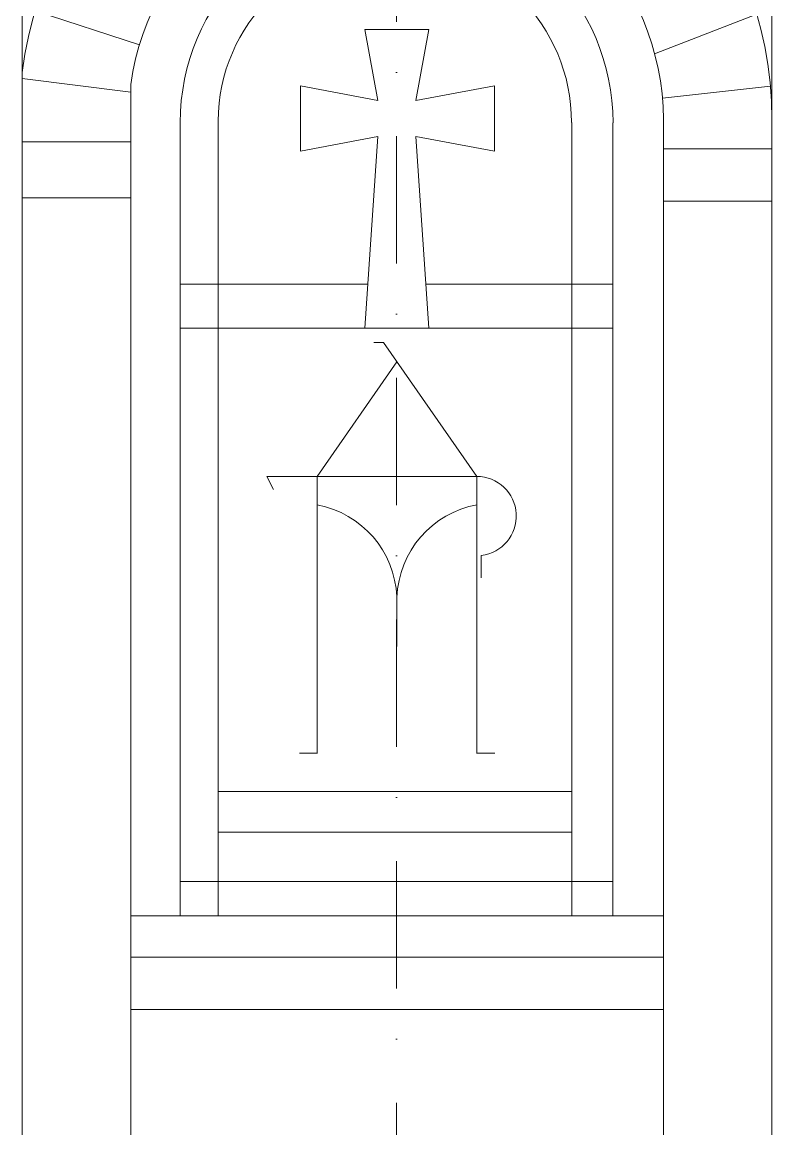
# Model space of a CAD drawing. Header units: millimetres. Extents: x -490789 to -449459, y 209001 to 327650.
# Drawn here: x -475723 to -474683, y 280363 to 281899 of the extents above; entities that cross this region are included whole.
import ezdxf

# ---------------------------------------------------------------- set-up
doc = ezdxf.new("R2010")
doc.units = ezdxf.units.MM
doc.header["$MEASUREMENT"] = 0
doc.linetypes.add('Штрихпунктирная', pattern=[335.138881, 176.388884, -88.194442, 0, -70.555556])
for name, color, linetype, lineweight in [('0_Ном._пера__7_Ном._пера__7_Ном._пера__7', 7, 'Continuous', 18), ('0_Ном_пера__1_Ном._пера__1_Ном_пера__1_Ном_пера__1_Ном_пера__1_Ном_пера__1_Ном_пера__1_Ном_пера__1_Ном_пера__1_Ном_пера__1_Ном_пера__1_Ном_пера__1_Ном_пера__1_Ном_пера__1_Ном_пера__1_Ном_пера__1_Ном_пера__1_Ном_пера__1_Ном_пера__1_Ном_пера__1_Ном_пера___D_Ном._пера__1', 1, 'Continuous', 18), ('0_Ном_пера__1_Ном_пера__1_Ном_пера__1_Ном_пера__1_Ном_пера__1_Ном_пера__1_Ном_пера__1_Ном_пера__1_Ном_пера__1_Ном_пера__12_Ном_пера__12_Ном_пера__12_Ном_пера__12_Ном_пера__12_Ном_пера__12_Ном_пера__12_Ном_пера__12_Ном_пера__1_Ном_пера__1_Ном_пера__1_Ном_9_Ном._пера__12', 12, 'Continuous', 18), ('0_Ном_пера__1_Ном_пера__1_Ном_пера__1_Ном_пера__1_Ном_пера__1_Ном_пера__1_Ном_пера__1_Ном_пера__1_Ном_пера__1_Ном_пера__1_Ном._пера__1_Ном_пера__1_Ном_пера__1_Ном_пера__1_Ном_пера__1_Ном_пера__1_Ном_пера__1_Ном_пера__1_Ном_пера__1_Ном_пера__1_Ном_пера___D_Ном._пера__1', 1, 'Continuous', 18), ('0_Ном_пера__1_Ном_пера__1_Ном_пера__1_Ном_пера__1_Ном_пера__1_Ном_пера__1_Ном_пера__1_Ном_пера__1_Ном_пера__1_Ном_пера__1_Ном_пера__1_Ном_пера__1_Ном._пера__1_Ном_пера__1_Ном._пера__1_Ном_пера__1_Ном._пера__1_Ном_пера__1_Ном_пера__1_Ном_пера__1_Ном_пера_7_Ном._пера__1', 1, 'Continuous', 18), ('0_Ном_пера__1_Ном_пера__1_Ном_пера__1_Ном_пера__1_Ном_пера__1_Ном_пера__1_Ном_пера__1_Ном_пера__1_Ном_пера__1_Ном_пера__1_Ном_пера__1_Ном_пера__1_Ном_пера__1_Ном_пера__1_Ном_пера__1_Ном_пера__1_Ном._пера__1_Ном_пера__1_Ном._пера__1_Ном_пера__1_Ном._пера_9_Ном._пера__1', 1, 'Continuous', 18), ('0_Ном_пера__1_Ном_пера__1_Ном_пера__1_Ном_пера__1_Ном_пера__1_Ном_пера__1_Ном_пера__1_Ном_пера__1_Ном_пера__1_Ном_пера__1_Ном_пера__1_Ном_пера__1_Ном_пера__1_Ном_пера__1_Ном_пера__1_Ном_пера__1_Ном_пера__1_Ном._пера__1_Ном_пера__1_Ном._пера__1_Ном_пера__2_Ном._пера__1', 1, 'Continuous', 18), ('0_Ном_пера__1_Ном_пера__1_Ном_пера__1_Ном_пера__1_Ном_пера__1_Ном_пера__1_Ном_пера__1_Ном_пера__1_Ном_пера__1_Ном_пера__1_Ном_пера__1_Ном_пера__1_Ном_пера__1_Ном_пера__1_Ном_пера__1_Ном_пера__1_Ном_пера__1_Ном_пера__1_Ном_пера__1_Ном_пера__1_Ном_пера__1_C_Ном._пера__7', 7, 'Continuous', 18), ('0_Ном_пера__1_Ном_пера__1_Ном_пера__1_Ном_пера__1_Ном_пера__1_Ном_пера__1_Ном_пера__1_Ном_пера__1_Ном_пера__1_Ном_пера__1_Ном_пера__1_Ном_пера__1_Ном_пера__1_Ном_пера__1_Ном_пера__7_Ном_пера__7_Ном_пера__7_Ном_пера__7_Ном_пера__7_Ном_пера__7_Ном_пера__7_5_Ном._пера__1', 1, 'Continuous', 18), ('0_Ном_пера__7_Ном_пера__7_Ном_пера__7_Ном_пера__7_Ном_пера__7_Ном_пера__7_Ном_пера__7_Ном_пера__7_Ном_пера__7_Ном_пера__7_Ном_пера__7_Ном_пера__7_Ном_пера__7_Ном_пера__7_Ном_пера__7_Ном_пера__7_Ном_пера__7_Ном_пера__7_Ном_пера__7_Ном_пера__7_Ном_пера__7_8_Ном._пера__1', 1, 'Continuous', 18), ('hatch_Ном_пера__254_Ном_пера__254_Ном_пера__254_Ном._пера__254_Ном_пера__254_Ном._пера__9_Ном_пера__9_Ном_пера__9_Ном_пера__12_Ном_пера__12_Ном_пера__12_Ном_пера__12_Ном_пера__12_Ном_пера__12_Ном_пера__1_Ном_пера__1_Ном_пера__1_Ном_пера__1_Ном_пера__1_Н_B_Ном._пера__1', 1, 'Continuous', 18), ('Опалубка_Ном_пера__7_Ном_пера__7_Ном_пера__7_Ном_пера__7_Ном_пера__7_Ном_пера__7_Ном_пера__7_Ном_пера__7_Ном_пера__7_Ном_пера__7_Ном_пера__1_Ном_пера__1_Ном_пера__1_Ном_пера__1_Ном_пера__1_Ном_пера__1_Ном_пера__1_Ном_пера__1_Ном_пера__1_Ном_пера__1_Ном__4_Ном._пера__1', 1, 'Continuous', 18), ('Опалубка_Ном_пера__7_Ном_пера__7_Ном_пера__7_Ном_пера__7_Ном_пера__7_Ном_пера__7_Ном_пера__7_Ном_пера__7_Ном_пера__7_Ном_пера__7_Ном_пера__1_Ном_пера__1_Ном_пера__1_Ном_пера__1_Ном_пера__1_Ном_пера__1_Ном_пера__1_Ном_пера__1_Ном_пера__1_Ном_пера__1_Ном__4_Ном._пера__7', 7, 'Continuous', 18), ('Опалубка_Ном_пера__7_Ном_пера__7_Ном_пера__7_Ном_пера__7_Ном_пера__7_Ном_пера__7_Ном_пера__7_Ном_пера__7_Ном_пера__7_Ном_пера__7_Ном_пера__1_Ном_пера__1_Ном_пера__1_Ном_пера__1_Ном_пера__1_Ном_пера__1_Ном_пера__1_Ном_пера__1_Ном_пера__1_Ном_пера__1_Ном__6_Ном._пера__1', 1, 'Continuous', 18), ('Опалубка_Ном_пера__7_Ном_пера__7_Ном_пера__7_Ном_пера__7_Ном_пера__7_Ном_пера__7_Ном_пера__7_Ном_пера__7_Ном_пера__7_Ном_пера__7_Ном_пера__1_Ном_пера__1_Ном_пера__1_Ном_пера__1_Ном_пера__1_Ном_пера__1_Ном_пера__1_Ном_пера__1_Ном_пера__1_Ном_пера__1_Ном__6_Ном._пера__7', 7, 'Continuous', 18)]:
    doc.layers.add(name, color=color, linetype=linetype, lineweight=lineweight)

msp = doc.modelspace()

# ---------------------------------------------------------------- linework, layer by layer
at = {"layer": '0_Ном._пера__7_Ном._пера__7_Ном._пера__7', "linetype": 'Continuous'}
for p, q in [((-475722.5, 283030.2), (-475722.5, 279651.2)), ((-474683.5, 283020.6), (-474683.5, 279651.2)), ((-475572, 280601.7), (-474833.7, 280601.7)), ((-475572, 280528.8), (-474833.7, 280528.8))]:
    msp.add_line(p, q, dxfattribs=at)
at = {"layer": '0_Ном_пера__1_Ном._пера__1_Ном_пера__1_Ном_пера__1_Ном_пера__1_Ном_пера__1_Ном_пера__1_Ном_пера__1_Ном_пера__1_Ном_пера__1_Ном_пера__1_Ном_пера__1_Ном_пера__1_Ном_пера__1_Ном_пера__1_Ном_пера__1_Ном_пера__1_Ном_пера__1_Ном_пера__1_Ном_пера__1_Ном_пера___D_Ном._пера__1', "linetype": 'Continuous'}
for p, q in [((-475572.2, 281502), (-475572.2, 281812.2)), ((-474833.8, 281502), (-474833.8, 281763.6)), ((-474683.4, 281502.2), (-474683.5, 281764))]:
    msp.add_line(p, q, dxfattribs=at)
at = {"layer": '0_Ном_пера__1_Ном_пера__1_Ном_пера__1_Ном_пера__1_Ном_пера__1_Ном_пера__1_Ном_пера__1_Ном_пера__1_Ном_пера__1_Ном_пера__12_Ном_пера__12_Ном_пера__12_Ном_пера__12_Ном_пера__12_Ном_пера__12_Ном_пера__12_Ном_пера__12_Ном_пера__1_Ном_пера__1_Ном_пера__1_Ном_9_Ном._пера__12', "linetype": 'Штрихпунктирная'}
msp.add_line((-475203.7, 278211.6), (-475203.7, 296757.3), dxfattribs=at)
at = {"layer": '0_Ном_пера__1_Ном_пера__1_Ном_пера__1_Ном_пера__1_Ном_пера__1_Ном_пера__1_Ном_пера__1_Ном_пера__1_Ном_пера__1_Ном_пера__1_Ном._пера__1_Ном_пера__1_Ном_пера__1_Ном_пера__1_Ном_пера__1_Ном_пера__1_Ном_пера__1_Ном_пера__1_Ном_пера__1_Ном_пера__1_Ном_пера___D_Ном._пера__1', "linetype": 'Continuous'}
msp.add_line((-475067.9, 281810.1), (-475067.9, 281719.8), dxfattribs=at)
at = {"layer": '0_Ном_пера__1_Ном_пера__1_Ном_пера__1_Ном_пера__1_Ном_пера__1_Ном_пера__1_Ном_пера__1_Ном_пера__1_Ном_пера__1_Ном_пера__1_Ном_пера__1_Ном_пера__1_Ном._пера__1_Ном_пера__1_Ном._пера__1_Ном_пера__1_Ном._пера__1_Ном_пера__1_Ном_пера__1_Ном_пера__1_Ном_пера_7_Ном._пера__1', "linetype": 'Continuous'}
for p, q in [((-475221.9, 281454.3), (-475235.2, 281454.3)), ((-475221.9, 281454.3), (-475092.6, 281268.4)), ((-475313.5, 281268.4), (-475203.2, 281427.4)), ((-475383.5, 281268.4), (-475090.3, 281268.4)), ((-475383.5, 281268.4), (-475374.4, 281250.3)), ((-475086.2, 281158.7), (-475086.2, 281127.7)), ((-475203.3, 281101.7), (-475203.3, 281032.3)), ((-475313.5, 280884.7), (-475338.1, 280884.7)), ((-475067.6, 280884.7), (-475092.7, 280884.7)), ((-475451.1, 280774.9), (-474960.9, 280774.9))]:
    msp.add_line(p, q, dxfattribs=at)
for centre, radius, start, end in [((-475092.6, 281213.4), 55, 276.6477, 90), ((-475338.7, 281095.8), 135.5, 2.4774, 79.2755), ((-475067.7, 281095.8), 135.5, 100.2548, 178.01)]:
    msp.add_arc(centre, radius, start, end, dxfattribs=at)
at = {"layer": '0_Ном_пера__1_Ном_пера__1_Ном_пера__1_Ном_пера__1_Ном_пера__1_Ном_пера__1_Ном_пера__1_Ном_пера__1_Ном_пера__1_Ном_пера__1_Ном_пера__1_Ном_пера__1_Ном_пера__1_Ном_пера__1_Ном_пера__1_Ном_пера__1_Ном._пера__1_Ном_пера__1_Ном._пера__1_Ном_пера__1_Ном._пера_9_Ном._пера__1', "linetype": 'Continuous'}
msp.add_line((-475722.5, 281502.2), (-475722.5, 281832.9), dxfattribs=at)
at = {"layer": '0_Ном_пера__1_Ном_пера__1_Ном_пера__1_Ном_пера__1_Ном_пера__1_Ном_пера__1_Ном_пера__1_Ном_пера__1_Ном_пера__1_Ном_пера__1_Ном_пера__1_Ном_пера__1_Ном_пера__1_Ном_пера__1_Ном_пера__1_Ном_пера__1_Ном_пера__1_Ном._пера__1_Ном_пера__1_Ном._пера__1_Ном_пера__2_Ном._пера__1', "linetype": 'Continuous'}
for p, q in [((-475560.1, 281867.2), (-475704.6, 281914.4)), ((-474704.2, 281909.5), (-474846, 281854.6)), ((-475572.2, 281801.3), (-475722.6, 281820.3)), ((-474685.5, 281809.8), (-474835.2, 281793.2)), ((-475451.1, 281761.2), (-475451.1, 280659)), ((-474960.9, 281759.2), (-474960.9, 280659.1)), ((-475572.2, 281732.4), (-475722.6, 281732.4)), ((-474683.4, 281722.8), (-474833.7, 281722.8)), ((-475572.2, 281654.7), (-475722.6, 281654.7)), ((-474683.4, 281650.3), (-474833.7, 281650.3)), ((-475243.6, 281535.1), (-475503.3, 281535.1)), ((-474903.2, 281535.1), (-475163, 281535.1)), ((-474903.2, 281473.9), (-475503.2, 281473.9)), ((-475313.5, 281268.4), (-475313.5, 280884.2)), ((-475092.6, 281268.4), (-475092.6, 280884.7)), ((-474960.9, 280831.5), (-475451.1, 280831.5)), ((-474903.7, 280706.5), (-475503.7, 280706.5)), ((-474903.2, 280706.5), (-475503.2, 280706.5))]:
    msp.add_line(p, q, dxfattribs=at)
at = {"layer": '0_Ном_пера__1_Ном_пера__1_Ном_пера__1_Ном_пера__1_Ном_пера__1_Ном_пера__1_Ном_пера__1_Ном_пера__1_Ном_пера__1_Ном_пера__1_Ном_пера__1_Ном_пера__1_Ном_пера__1_Ном_пера__1_Ном_пера__1_Ном_пера__1_Ном_пера__1_Ном_пера__1_Ном_пера__1_Ном_пера__1_Ном_пера__1_C_Ном._пера__7', "linetype": 'Continuous'}
for p, q in [((-475572, 281501.5), (-475572, 279651.2)), ((-474833.7, 281501.5), (-474833.7, 279651.2))]:
    msp.add_line(p, q, dxfattribs=at)
at = {"layer": '0_Ном_пера__1_Ном_пера__1_Ном_пера__1_Ном_пера__1_Ном_пера__1_Ном_пера__1_Ном_пера__1_Ном_пера__1_Ном_пера__1_Ном_пера__1_Ном_пера__1_Ном_пера__1_Ном_пера__1_Ном_пера__1_Ном_пера__7_Ном_пера__7_Ном_пера__7_Ном_пера__7_Ном_пера__7_Ном_пера__7_Ном_пера__7_5_Ном._пера__1', "linetype": 'Continuous'}
msp.add_line((-474833.3, 280658.9), (-475571.6, 280658.9), dxfattribs=at)
at = {"layer": '0_Ном_пера__7_Ном_пера__7_Ном_пера__7_Ном_пера__7_Ном_пера__7_Ном_пера__7_Ном_пера__7_Ном_пера__7_Ном_пера__7_Ном_пера__7_Ном_пера__7_Ном_пера__7_Ном_пера__7_Ном_пера__7_Ном_пера__7_Ном_пера__7_Ном_пера__7_Ном_пера__7_Ном_пера__7_Ном_пера__7_Ном_пера__7_8_Ном._пера__1', "linetype": 'Continuous'}
for p, q in [((-475247.8, 281888.2), (-475229.7, 281790.1)), ((-475158.8, 281888.6), (-475177, 281790.1)), ((-475336.7, 281810.2), (-475229.7, 281790.1)), ((-475177, 281790.1), (-475067.8, 281810.2)), ((-475336.7, 281719.8), (-475229.7, 281740)), ((-475229.7, 281740), (-475247.8, 281474)), ((-475158.8, 281474), (-475177, 281740)), ((-475177, 281740), (-475067.9, 281719.8))]:
    msp.add_line(p, q, dxfattribs=at)
at = {"layer": 'hatch_Ном_пера__254_Ном_пера__254_Ном_пера__254_Ном._пера__254_Ном_пера__254_Ном._пера__9_Ном_пера__9_Ном_пера__9_Ном_пера__12_Ном_пера__12_Ном_пера__12_Ном_пера__12_Ном_пера__12_Ном_пера__12_Ном_пера__1_Ном_пера__1_Ном_пера__1_Ном_пера__1_Ном_пера__1_Н_B_Ном._пера__1', "linetype": 'Continuous'}
for p, q in [((-475247.6, 281888.3), (-475158.8, 281888.5)), ((-475336.7, 281810.2), (-475336.7, 281719.8))]:
    msp.add_line(p, q, dxfattribs=at)
at = {"layer": 'Опалубка_Ном_пера__7_Ном_пера__7_Ном_пера__7_Ном_пера__7_Ном_пера__7_Ном_пера__7_Ном_пера__7_Ном_пера__7_Ном_пера__7_Ном_пера__7_Ном_пера__1_Ном_пера__1_Ном_пера__1_Ном_пера__1_Ном_пера__1_Ном_пера__1_Ном_пера__1_Ном_пера__1_Ном_пера__1_Ном_пера__1_Ном__4_Ном._пера__1', "linetype": 'Continuous'}
for centre, radius, start, end in [((-475205.1, 281764), 521.6, 0, 172.8898), ((-475206.1, 281759.5), 245, 359.9965, 179.618)]:
    msp.add_arc(centre, radius, start, end, dxfattribs=at)
at = {"layer": 'Опалубка_Ном_пера__7_Ном_пера__7_Ном_пера__7_Ном_пера__7_Ном_пера__7_Ном_пера__7_Ном_пера__7_Ном_пера__7_Ном_пера__7_Ном_пера__7_Ном_пера__1_Ном_пера__1_Ном_пера__1_Ном_пера__1_Ном_пера__1_Ном_пера__1_Ном_пера__1_Ном_пера__1_Ном_пера__1_Ном_пера__1_Ном__4_Ном._пера__7', "linetype": 'Continuous'}
for p, q in [((-475503.7, 280659), (-475503.7, 281759)), ((-474903.7, 280659), (-474903.7, 281759))]:
    msp.add_line(p, q, dxfattribs=at)
at = {"layer": 'Опалубка_Ном_пера__7_Ном_пера__7_Ном_пера__7_Ном_пера__7_Ном_пера__7_Ном_пера__7_Ном_пера__7_Ном_пера__7_Ном_пера__7_Ном_пера__7_Ном_пера__1_Ном_пера__1_Ном_пера__1_Ном_пера__1_Ном_пера__1_Ном_пера__1_Ном_пера__1_Ном_пера__1_Ном_пера__1_Ном_пера__1_Ном__6_Ном._пера__1', "linetype": 'Continuous'}
msp.add_arc((-475204.7, 281759.6), 371.2, 0.6097, 171.8653, dxfattribs=at)
at = {"layer": 'Опалубка_Ном_пера__7_Ном_пера__7_Ном_пера__7_Ном_пера__7_Ном_пера__7_Ном_пера__7_Ном_пера__7_Ном_пера__7_Ном_пера__7_Ном_пера__7_Ном_пера__1_Ном_пера__1_Ном_пера__1_Ном_пера__1_Ном_пера__1_Ном_пера__1_Ном_пера__1_Ном_пера__1_Ном_пера__1_Ном_пера__1_Ном__6_Ном._пера__7', "linetype": 'Continuous'}
msp.add_arc((-475203.6, 281759.1), 300, 0, 180, dxfattribs=at)

doc.saveas('drawing.dxf')
